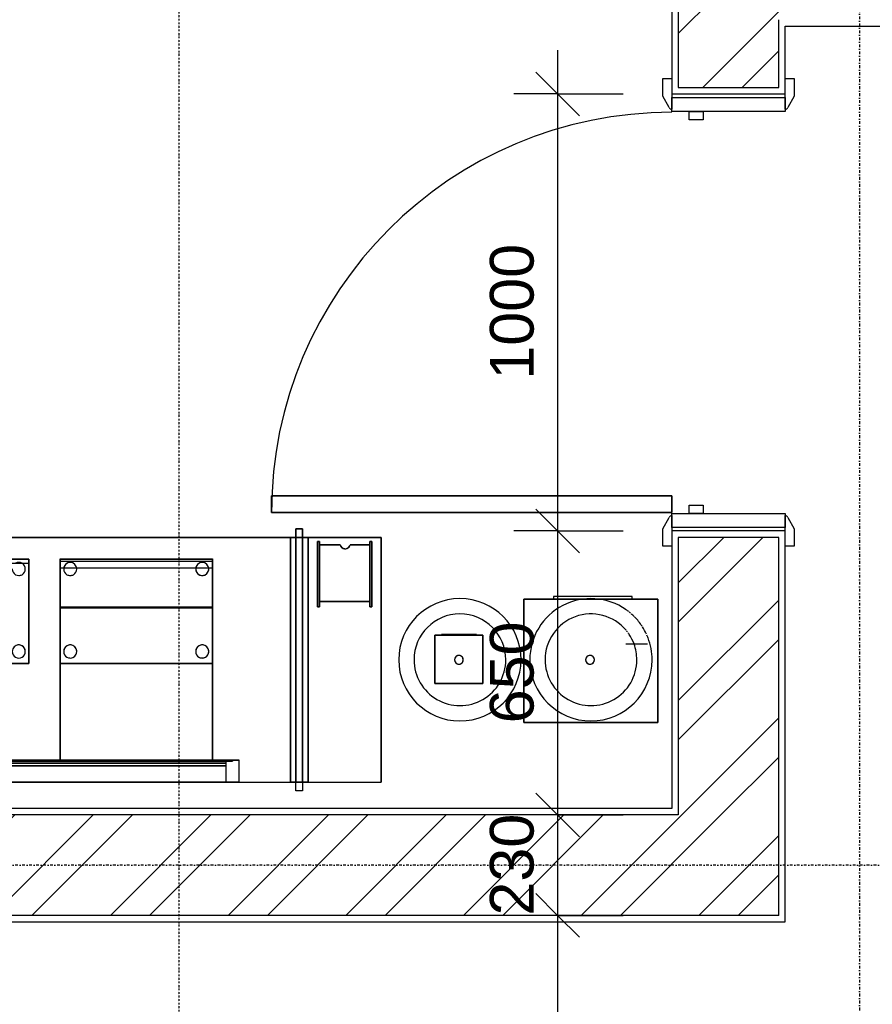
# Model space of a CAD drawing. Header units: millimetres. Extents: x -20313 to 11793, y -15775 to 12805.
# Drawn here: x -8393 to -6442, y 890 to 3143 of the extents above; entities that cross this region are included whole.
import ezdxf

# ---------------------------------------------------------------- set-up
doc = ezdxf.new("R2010")
doc.units = ezdxf.units.MM
doc.linetypes.add('Dash dot', pattern=[15.875, 6.35, -4.7625, 0, -4.7625])
doc.linetypes.add('TD_Level Line', pattern=[8, 4, -2, 0, -2])
for name, color, linetype, lineweight in [('A-ANNO-DIMS', 211, 'Continuous', 9), ('A-ANNO-DIMS-100', 211, 'Continuous', 9), ('A-DOOR', 31, 'Continuous', 5), ('A-DOOR-FRAM', 31, 'Continuous', 5), ('A-WALL', 113, 'Continuous', 5), ('A-WALL-PATT', 111, 'Continuous', 18), ('G-ANNO-SYMB', 111, 'Continuous', 9), ('I-FURN', 30, 'Continuous', 5), ('I-WALL', 2, 'Continuous', 5), ('S-GRID', 1, 'Continuous', 9)]:
    doc.layers.add(name, color=color, linetype=linetype, lineweight=lineweight)
doc.styles.add('Arial_2', font='arial.ttf', dxfattribs={"height": 100})
doc.dimstyles.new('Arial_1_0', dxfattribs={"dimscale": 304.8, "dimtxt": 102.02594, "dimasz": 0.328084, "dimexe": 0.328084, "dimexo": 0.0625, "dimgap": 0.082021, "dimtad": 1, "dimdec": 0, "dimzin": 0, "dimdsep": 46, "dimtxsty": 'Arial_2', "dimblk1": 'OBLIQUE', "dimblk2": 'OBLIQUE', "dimsah": 1, "dimcen": 0.09, "dimdle": 0.328084, "dimazin": 0, "dimtfac": 1, "dimtdec": 4, "dimtix": 1, "dimtmove": 0, "dimatfit": 3, "dimfxl": 0.492126, "dimfxlon": 1, "dimtvp": 1, "dimtolj": 1, "dimtzin": 0, "dimarcsym": 2})
pattern_1 = [(45, (-8404.18, -5860.1), (-134.7038, 134.7038), []), (45, (-8314.37, -5860.1), (-134.7038, 134.7038), [])]

# ---------------------------------------------------------------- blocks, each defined once
blk = doc.blocks.new('plasma_screen_with_full_home_theatre_system_4277 - plasma_screen_with_full_home_theatre_system_4277-849302-02_Pent floor')
at = {"layer": 'I-FURN', "color": 10}
for p, q in [((-695, 280), (-695, 300)), ((-695, 300), (-680, 300)), ((-695, 300), (-680, 300)), ((-695, -300), (-695, 300)), ((-680, 300), (-680, 280)), ((-680, 300), (-680, -300)), ((-875, -280), (-875, 280)), ((-875, 280), (-875, -280)), ((-707.7, 280), (-875, 280)), ((-707.7, 280), (-875, 280)), ((-875, -280), (-875, 280)), ((-875, 280), (-875, -280)), ((-695, 280), (-875, 280)), ((-695, 280), (-875, 280)), ((-695, 280), (-707.7, 280)), ((-695, 280), (-707.7, 280)), ((-707.7, -280), (-707.7, 280)), ((-707.7, 280), (-707.7, -280)), ((-707.7, 280), (-695, 280)), ((-707.7, 280), (-695, 280)), ((-707.7, -280), (-707.7, 280)), ((-707.7, 280), (-707.7, -280)), ((-707.7, 280), (-695, 280)), ((-707.7, 280), (-695, 280)), ((-680, 280), (-695, 280)), ((-680, 280), (-695, 280)), ((-695, 280), (-680, 280)), ((-695, 280), (-680, 280)), ((-680, 280), (-695, 280)), ((-680, 280), (-695, 280)), ((-695, 280), (-680, 280)), ((-695, 280), (-680, 280)), ((-680, 280), (-695, 280)), ((-680, 280), (-695, 280)), ((-695, 280), (-695, -280)), ((-667.2, 280), (-680, 280)), ((-667.2, 280), (-680, 280)), ((-680, 280), (-667.2, 280)), ((-680, 280), (-667.2, 280)), ((-550, 280), (-680, 280)), ((-550, 280), (-680, 280)), ((-680, 280), (-667.2, 280)), ((-680, 280), (-667.2, 280)), ((-680, -280), (-680, 280)), ((-550, 280), (-667.2, 280)), ((-550, 280), (-667.2, 280)), ((-667.2, -280), (-667.2, 280)), ((-667.2, 280), (-667.2, -280)), ((-667.2, -280), (-667.2, 280)), ((-667.2, 280), (-667.2, -280)), ((-520, 280), (-550, 280)), ((-550, 280), (550, 280)), ((-550, 280), (-550, 230)), ((-550, 280), (-550, 230)), ((-520, 280), (-550, 280)), ((-520, 280), (-550, 280)), ((-520, 280), (-550, 280)), ((-520, 280), (-550, 280)), ((520, 280), (-520, 280)), ((520, 280), (-520, 280)), ((-520, 280), (520, 280)), ((-520, 280), (-520, 242.7)), ((-520, 280), (-520, 230)), ((520, 280), (-520, 280)), ((520, 280), (-520, 280)), ((520, 280), (-520, 280)), ((520, 280), (-520, 280)), ((550, 230), (-550, 230)), ((-550, 230), (-535, 230)), ((-535, 231.8), (-535, 230)), ((-535, 230), (-535, 231.8)), ((-520, 231.8), (-535, 231.8)), ((-535, 231.8), (-520, 231.8)), ((-535, 230), (-520, 230)), ((-535, 230), (-520, 230)), ((-520, 230), (-535, 230)), ((-520, 242.7), (-520, 236.5)), ((520, 242.7), (-520, 242.7)), ((-520, 242.7), (520, 242.7)), ((-520, 242.7), (-520, 236.5)), ((-520, 242.7), (-520, 236.5)), ((-520, 236.5), (-520, 230)), ((520, 236.5), (-520, 236.5)), ((-520, 236.5), (520, 236.5)), ((520, 231.8), (-520, 231.8)), ((-520, 231.8), (520, 231.8)), ((-520, 230), (351.6, 230)), ((520, 230), (-520, 230)), ((-520, 230), (520, 230)), ((-520, 230), (520, 230)), ((520, 230), (-520, 230)), ((-488.8, 230), (-488.8, -119)), ((-488.8, -120), (-488.8, 230)), ((-140, 230), (-488.8, 230)), ((-488.8, 230), (-140, 230)), ((-140, 230), (-140, -120)), ((-140, -119), (-140, 230)), ((-1201.7, 143.9), (-1508, 143.9)), ((-1508, 143.9), (-1508, -139.1)), ((-1508, -139.1), (-1508, 143.9)), ((-1508, 143.9), (-1201.7, 143.9)), ((-1201.7, -139.1), (-1201.7, 143.9)), ((-1201.7, 143.9), (-1201.7, -139.1)), ((-998, 53.9), (-1108, 53.9)), ((-1108, 53.9), (-1108, -56.1)), ((-1108, -56.1), (-1108, 53.9)), ((-1108, 53.9), (-998, 53.9)), ((-998, -56.1), (-998, 53.9)), ((-998, 53.9), (-998, -56.1)), ((-488.8, 8.8), (-488.8, -119)), ((-488.8, -119), (-488.8, 8.8)), ((-140, 8.8), (-488.8, 8.8)), ((-488.8, 8.8), (-140, 8.8)), ((-140, 8.8), (-140, -119)), ((-140, -119), (-140, 8.8)), ((-68.8, 8.8), (-68.8, -230)), ((-68.8, -220), (-68.8, 8.8)), ((51.2, 8.8), (-68.8, 8.8)), ((-68.8, 8.8), (51.2, 8.8)), ((-1484.8, -36.1), (-1434.8, -36.1)), ((-1484.8, -36.1), (-1434.8, -36.1)), ((-1108, -56.1), (-998, -56.1)), ((-1093, -56.1), (-1108, -56.1)), ((-1012.9, -56.1), (-1093, -56.1)), ((-1093, -56.1), (-1012.9, -56.1)), ((-1093, -56.1), (-1093, -58.2)), ((-1093, -56.1), (-1093, -58.2)), ((-1012.9, -56.1), (-1093, -56.1)), ((-1012.9, -58.2), (-1093, -58.2)), ((-1093, -58.2), (-1012.9, -58.2)), ((-1012.9, -58.2), (-1012.9, -56.1)), ((-1012.9, -56.1), (-1012.9, -58.2)), ((-998, -56.1), (-1012.9, -56.1)), ((-848.9, -121.1), (-853.9, -121.1)), ((-853.9, -121.1), (-853.9, -270.8)), ((-853.9, -270.8), (-853.9, -121.1)), ((-853.9, -121.1), (-848.9, -121.1)), ((-848.9, -270.8), (-848.9, -121.1)), ((-848.9, -121.1), (-848.9, -133.3)), ((-733.9, -133.3), (-848.9, -133.3)), ((-848.9, -133.3), (-848.9, -263.3)), ((-848.9, -263.3), (-848.9, -133.3)), ((-848.9, -133.3), (-733.9, -133.3)), ((-733.9, -133.3), (-848.9, -133.3)), ((-848.9, -133.3), (-848.9, -263.3)), ((-848.9, -263.3), (-848.9, -133.3)), ((-848.9, -133.3), (-733.9, -133.3)), ((-733.9, -133.3), (-848.9, -133.3)), ((-848.9, -133.3), (-848.9, -263.3)), ((-848.9, -263.3), (-848.9, -133.3)), ((-848.9, -133.3), (-733.9, -133.3)), ((-733.9, -133.3), (-848.9, -133.3)), ((-848.9, -133.3), (-848.9, -263.3)), ((-848.9, -263.3), (-848.9, -133.3)), ((-848.9, -133.3), (-733.9, -133.3)), ((-733.9, -133.3), (-848.9, -133.3)), ((-848.9, -133.3), (-848.9, -263.3)), ((-848.9, -263.3), (-848.9, -133.3)), ((-848.9, -133.3), (-733.9, -133.3)), ((-733.9, -133.3), (-848.9, -133.3)), ((-848.9, -133.3), (-848.9, -263.3)), ((-848.9, -263.3), (-848.9, -133.3)), ((-848.9, -133.3), (-733.9, -133.3)), ((-733.9, -133.3), (-848.9, -133.3)), ((-848.9, -133.3), (-848.9, -263.3)), ((-848.9, -263.3), (-848.9, -133.3)), ((-848.9, -133.3), (-733.9, -133.3)), ((-733.9, -133.3), (-848.9, -133.3)), ((-848.9, -133.3), (-848.9, -263.3)), ((-848.9, -263.3), (-848.9, -133.3)), ((-848.9, -133.3), (-733.9, -133.3)), ((-733.9, -133.3), (-848.9, -133.3)), ((-848.9, -133.3), (-848.9, -263.3)), ((-848.9, -263.3), (-848.9, -133.3)), ((-848.9, -133.3), (-733.9, -133.3)), ((-733.9, -133.3), (-848.9, -133.3)), ((-848.9, -133.3), (-848.9, -263.3)), ((-848.9, -263.3), (-848.9, -133.3)), ((-848.9, -133.3), (-733.9, -133.3)), ((-733.9, -133.3), (-848.9, -133.3)), ((-848.9, -133.3), (-848.9, -263.3)), ((-848.9, -263.3), (-848.9, -133.3)), ((-848.9, -133.3), (-733.9, -133.3)), ((-733.9, -133.3), (-848.9, -133.3)), ((-848.9, -133.3), (-848.9, -263.3)), ((-848.9, -263.3), (-848.9, -133.3)), ((-848.9, -133.3), (-733.9, -133.3)), ((-733.9, -133.3), (-848.9, -133.3)), ((-848.9, -133.3), (-848.9, -263.3)), ((-848.9, -263.3), (-848.9, -133.3)), ((-848.9, -133.3), (-733.9, -133.3)), ((-733.9, -133.3), (-848.9, -133.3)), ((-848.9, -133.3), (-848.9, -263.3)), ((-848.9, -263.3), (-848.9, -133.3)), ((-848.9, -133.3), (-733.9, -133.3)), ((-733.9, -133.3), (-848.9, -133.3)), ((-848.9, -133.3), (-848.9, -263.3)), ((-848.9, -263.3), (-848.9, -133.3)), ((-848.9, -133.3), (-733.9, -133.3)), ((-733.9, -133.3), (-848.9, -133.3)), ((-848.9, -133.3), (-848.9, -263.3)), ((-848.9, -263.3), (-848.9, -133.3)), ((-848.9, -133.3), (-733.9, -133.3)), ((-848.9, -133.3), (-848.9, -263.3)), ((-728.9, -121.1), (-733.9, -121.1)), ((-733.9, -121.1), (-733.9, -270.8)), ((-733.9, -133.3), (-733.9, -121.1)), ((-733.9, -121.1), (-728.9, -121.1)), ((-733.9, -263.3), (-733.9, -133.3)), ((-733.9, -133.3), (-733.9, -263.3)), ((-733.9, -263.3), (-733.9, -133.3)), ((-733.9, -133.3), (-733.9, -263.3)), ((-733.9, -263.3), (-733.9, -133.3)), ((-733.9, -133.3), (-733.9, -263.3)), ((-733.9, -263.3), (-733.9, -133.3)), ((-733.9, -133.3), (-733.9, -263.3)), ((-733.9, -263.3), (-733.9, -133.3)), ((-733.9, -133.3), (-733.9, -263.3)), ((-733.9, -263.3), (-733.9, -133.3)), ((-733.9, -133.3), (-733.9, -263.3)), ((-733.9, -263.3), (-733.9, -133.3)), ((-733.9, -133.3), (-733.9, -263.3)), ((-733.9, -263.3), (-733.9, -133.3)), ((-733.9, -133.3), (-733.9, -263.3)), ((-733.9, -263.3), (-733.9, -133.3)), ((-733.9, -133.3), (-733.9, -263.3)), ((-733.9, -263.3), (-733.9, -133.3)), ((-733.9, -133.3), (-733.9, -263.3)), ((-733.9, -263.3), (-733.9, -133.3)), ((-733.9, -133.3), (-733.9, -263.3)), ((-733.9, -263.3), (-733.9, -133.3)), ((-733.9, -133.3), (-733.9, -263.3)), ((-733.9, -263.3), (-733.9, -133.3)), ((-733.9, -133.3), (-733.9, -263.3)), ((-733.9, -263.3), (-733.9, -133.3)), ((-733.9, -133.3), (-733.9, -263.3)), ((-733.9, -263.3), (-733.9, -133.3)), ((-733.9, -133.3), (-733.9, -263.3)), ((-733.9, -263.3), (-733.9, -133.3)), ((-733.9, -133.3), (-733.9, -263.3)), ((-733.9, -263.3), (-733.9, -133.3)), ((-728.9, -270.8), (-728.9, -121.1)), ((-728.9, -121.1), (-728.9, -270.8)), ((-488.8, -120), (-488.8, -119)), ((-488.8, -119), (-488.8, -120)), ((-140, -119), (-488.8, -119)), ((-488.8, -119), (-140, -119)), ((-488.8, -120), (-488.8, -121)), ((-488.8, -121), (-488.8, -120)), ((-488.8, -120), (-140, -120)), ((-140, -120), (-488.8, -120)), ((-488.8, -120), (-140, -120)), ((-488.8, -120), (-140, -120)), ((-140, -120), (-488.8, -120)), ((-488.8, -120), (-140, -120)), ((-488.8, -121), (-488.8, -225.9)), ((-488.8, -210), (-488.8, -121)), ((-140, -121), (-488.8, -121)), ((-140, -121), (-488.8, -121)), ((-481.6, -118.2), (-474.4, -118.2)), ((-481.6, -118.2), (-474.4, -118.2)), ((-481.6, -120), (-474.4, -120)), ((-481.6, -120), (-474.4, -120)), ((-474.4, -120), (-481.6, -120)), ((-474.4, -120), (-481.6, -120)), ((-481.1, -121), (-481.6, -121)), ((-478, -121), (-481.6, -121)), ((-480.5, -121), (-481.1, -121)), ((-479.8, -121), (-480.5, -121)), ((-477.1, -121), (-479.8, -121)), ((-474.4, -121), (-478, -121)), ((-474.4, -121), (-477.1, -121)), ((-246.6, -118.2), (-239.4, -118.2)), ((-246.6, -118.2), (-239.4, -118.2)), ((-246.6, -120), (-239.4, -120)), ((-246.6, -120), (-239.4, -120)), ((-239.4, -120), (-246.6, -120)), ((-239.4, -120), (-246.6, -120)), ((-239.4, -121), (-246.6, -121)), ((-239.4, -121), (-246.6, -121)), ((-231.6, -118.2), (-224.4, -118.2)), ((-231.6, -118.2), (-224.4, -118.2)), ((-231.6, -120), (-224.4, -120)), ((-231.6, -120), (-224.4, -120)), ((-224.4, -120), (-231.6, -120)), ((-224.4, -120), (-231.6, -120)), ((-224.4, -121), (-231.6, -121)), ((-224.4, -121), (-231.6, -121)), ((-216.6, -118.2), (-209.4, -118.2)), ((-216.6, -118.2), (-209.4, -118.2)), ((-216.6, -120), (-215.5, -120)), ((-216.6, -120), (-213.9, -120)), ((-214.8, -120), (-216.6, -120)), ((-209.4, -120), (-216.6, -120)), ((-209.4, -121), (-216.6, -121)), ((-209.4, -121), (-216.6, -121)), ((-215.5, -120), (-209.4, -120)), ((-213.9, -120), (-214.8, -120)), ((-213.9, -120), (-213, -120)), ((-209.4, -120), (-213.9, -120)), ((-213, -120), (-209.9, -120)), ((-209.9, -120), (-209.5, -120)), ((-209.5, -120), (-209.4, -120)), ((-201.6, -118.2), (-194.4, -118.2)), ((-201.6, -118.2), (-194.4, -118.2)), ((-201.6, -120), (-195.5, -120)), ((-201.6, -120), (-201.5, -120)), ((-194.4, -120), (-201.6, -120)), ((-194.4, -120), (-201.6, -120)), ((-194.4, -121), (-201.6, -121)), ((-194.4, -121), (-201.6, -121)), ((-201.5, -120), (-200.5, -120)), ((-200.5, -120), (-194.4, -120)), ((-195.5, -120), (-194.4, -120)), ((-186.6, -118.2), (-179.4, -118.2)), ((-186.6, -118.2), (-179.4, -118.2)), ((-186.6, -120), (-179.4, -120)), ((-186.6, -120), (-179.4, -120)), ((-179.4, -120), (-186.6, -120)), ((-179.4, -120), (-186.6, -120)), ((-179.4, -121), (-186.6, -121)), ((-179.4, -121), (-186.6, -121)), ((-171.6, -118.2), (-164.4, -118.2)), ((-171.6, -118.2), (-164.4, -118.2)), ((-171.6, -120), (-164.4, -120)), ((-171.6, -120), (-164.4, -120)), ((-164.4, -120), (-171.6, -120)), ((-164.4, -120), (-171.6, -120)), ((-164.4, -121), (-171.6, -121)), ((-164.4, -121), (-171.6, -121)), ((-140, -120), (-140, -119)), ((-140, -119), (-140, -120)), ((-140, -120), (-140, -121)), ((-140, -121), (-140, -120)), ((-140, -121), (-140, -210)), ((-140, -225.9), (-140, -121)), ((-1508, -139.1), (-1201.7, -139.1)), ((-1487, -139.1), (-1508, -139.1)), ((-1449.7, -139.1), (-1487, -139.1)), ((-1455.7, -139.1), (-1456.9, -139.1)), ((-1454.5, -139.1), (-1455.7, -139.1)), ((-1453.2, -139.1), (-1454.5, -139.1)), ((-1449.7, -139.1), (-1449.7, -144.5)), ((-1404.7, -139.1), (-1449.7, -139.1)), ((-1269.7, -139.1), (-1449.7, -139.1)), ((-1444.1, -139.1), (-1449.7, -139.1)), ((-1449.7, -144.5), (-1446.7, -144.5)), ((-1449.7, -144.5), (-1269.7, -144.5)), ((-1446.1, -139.1), (-1447.3, -139.1)), ((-1446.7, -144.5), (-1404.7, -144.5)), ((-1269.7, -139.1), (-1444.1, -139.1)), ((-1336.4, -139.1), (-1404.7, -139.1)), ((-1404.7, -144.5), (-1359.7, -144.5)), ((-1359.7, -144.5), (-1314.7, -144.5)), ((-1314.7, -139.1), (-1336.4, -139.1)), ((-1269.7, -139.1), (-1314.7, -139.1)), ((-1314.7, -144.5), (-1269.7, -144.5)), ((-1269.7, -144.5), (-1269.7, -139.1)), ((-1201.7, -139.1), (-1269.7, -139.1)), ((-488.8, -230), (-488.8, -210)), ((-488.8, -210), (-140, -210)), ((-140, -210), (-140, -230)), ((-68.8, -230), (-68.8, -220)), ((-68.8, -220), (510, -220)), ((-488.8, -225.9), (-488.8, -230)), ((-140, -225.9), (-488.8, -225.9)), ((-140, -230), (-488.8, -230)), ((-488.8, -230), (-140, -230)), ((-488.8, -230), (-488.8, -231)), ((-488.8, -231), (-488.8, -230)), ((-488.8, -230), (-140, -230)), ((-140, -230), (-488.8, -230)), ((-140, -231), (-488.8, -231)), ((-140, -231), (-488.8, -231)), ((-140, -230), (-140, -225.9)), ((-140, -230), (-140, -231)), ((-140, -231), (-140, -230)), ((510, -230), (-68.8, -230)), ((-68.8, -230), (510, -230)), ((-848.9, -263.3), (-803.9, -263.3)), ((-803.9, -263.3), (-848.9, -263.3)), ((-848.9, -263.3), (-803.9, -263.3)), ((-803.9, -263.3), (-848.9, -263.3)), ((-848.9, -263.3), (-803.9, -263.3)), ((-803.9, -263.3), (-848.9, -263.3)), ((-848.9, -263.3), (-803.9, -263.3)), ((-803.9, -263.3), (-848.9, -263.3)), ((-848.9, -263.3), (-803.9, -263.3)), ((-803.9, -263.3), (-848.9, -263.3)), ((-848.9, -263.3), (-803.9, -263.3)), ((-803.9, -263.3), (-848.9, -263.3)), ((-848.9, -263.3), (-803.9, -263.3)), ((-803.9, -263.3), (-848.9, -263.3)), ((-848.9, -263.3), (-803.9, -263.3)), ((-803.9, -263.3), (-848.9, -263.3)), ((-848.9, -263.3), (-803.9, -263.3)), ((-803.9, -263.3), (-848.9, -263.3)), ((-848.9, -263.3), (-803.9, -263.3)), ((-803.9, -263.3), (-848.9, -263.3)), ((-848.9, -263.3), (-803.9, -263.3)), ((-803.9, -263.3), (-848.9, -263.3)), ((-848.9, -263.3), (-803.9, -263.3)), ((-803.9, -263.3), (-848.9, -263.3)), ((-848.9, -263.3), (-803.9, -263.3)), ((-803.9, -263.3), (-848.9, -263.3)), ((-848.9, -263.3), (-803.9, -263.3)), ((-803.9, -263.3), (-848.9, -263.3)), ((-848.9, -263.3), (-803.9, -263.3)), ((-803.9, -263.3), (-848.9, -263.3)), ((-848.9, -263.3), (-803.9, -263.3)), ((-803.9, -263.3), (-848.9, -263.3)), ((-848.9, -263.3), (-848.9, -270.8)), ((-781.1, -263.3), (-733.9, -263.3)), ((-733.9, -263.3), (-781.1, -263.3)), ((-781.1, -263.3), (-733.9, -263.3)), ((-733.9, -263.3), (-781.1, -263.3)), ((-781.1, -263.3), (-733.9, -263.3)), ((-733.9, -263.3), (-781.1, -263.3)), ((-781.1, -263.3), (-733.9, -263.3)), ((-733.9, -263.3), (-781.1, -263.3)), ((-781.1, -263.3), (-733.9, -263.3)), ((-733.9, -263.3), (-781.1, -263.3)), ((-781.1, -263.3), (-733.9, -263.3)), ((-733.9, -263.3), (-781.1, -263.3)), ((-781.1, -263.3), (-733.9, -263.3)), ((-733.9, -263.3), (-781.1, -263.3)), ((-781.1, -263.3), (-733.9, -263.3)), ((-733.9, -263.3), (-781.1, -263.3)), ((-781.1, -263.3), (-733.9, -263.3)), ((-733.9, -263.3), (-781.1, -263.3)), ((-781.1, -263.3), (-733.9, -263.3)), ((-733.9, -263.3), (-781.1, -263.3)), ((-781.1, -263.3), (-733.9, -263.3)), ((-733.9, -263.3), (-781.1, -263.3)), ((-781.1, -263.3), (-733.9, -263.3)), ((-733.9, -263.3), (-781.1, -263.3)), ((-781.1, -263.3), (-733.9, -263.3)), ((-733.9, -263.3), (-781.1, -263.3)), ((-781.1, -263.3), (-733.9, -263.3)), ((-733.9, -263.3), (-781.1, -263.3)), ((-781.1, -263.3), (-733.9, -263.3)), ((-733.9, -263.3), (-781.1, -263.3)), ((-781.1, -263.3), (-733.9, -263.3)), ((-733.9, -263.3), (-781.1, -263.3)), ((-733.9, -270.8), (-733.9, -263.3)), ((-875, -280), (-707.7, -280)), ((-707.7, -280), (-875, -280)), ((-875, -280), (-695, -280)), ((-695, -280), (-875, -280)), ((-853.9, -270.8), (-848.9, -270.8)), ((-848.9, -270.8), (-853.9, -270.8)), ((-733.9, -270.8), (-728.9, -270.8)), ((-728.9, -270.8), (-733.9, -270.8)), ((-707.7, -280), (-695, -280)), ((-695, -280), (-707.7, -280)), ((-695, -280), (-707.7, -280)), ((-707.7, -280), (-695, -280)), ((-695, -280), (-707.7, -280)), ((-707.7, -280), (-695, -280)), ((-695, -280), (-680, -280)), ((-680, -280), (-695, -280)), ((-680, -280), (-695, -280)), ((-695, -280), (-680, -280)), ((-695, -280), (-680, -280)), ((-680, -280), (-695, -280)), ((-680, -280), (-695, -280)), ((-695, -280), (-680, -280)), ((-680, -280), (-695, -280)), ((-695, -280), (-695, -300)), ((-695, -280), (-680, -280)), ((-680, -280), (-667.2, -280)), ((-667.2, -280), (-680, -280)), ((-667.2, -280), (-680, -280)), ((-680, -280), (-667.2, -280)), ((-680, -280), (680, -280)), ((680, -280), (-680, -280)), ((-667.2, -280), (-680, -280)), ((-680, -280), (-667.2, -280)), ((-680, -300), (-680, -280)), ((-667.2, -280), (666.8, -280)), ((666.8, -280), (-667.2, -280)), ((-695, -300), (-680, -300)), ((-680, -300), (-695, -300))]:
    blk.add_line(p, q, dxfattribs=at)
at = {"layer": 'I-FURN', "color": 10, "flags": 128}
for points in [[(-1456.9, -139.1), (-1458.2, -139.1), (-1459.5, -139.1), (-1460.7, -139.1), (-1462, -139.1), (-1463.2, -139.1), (-1464.5, -139.1), (-1465.7, -139.1), (-1466.9, -139.1), (-1468.2, -139.1), (-1469.4, -139.1), (-1470.5, -139.1), (-1471.7, -139.1), (-1472.9, -139.1), (-1474, -139.1), (-1475.1, -139.1), (-1476.2, -139.1), (-1477.3, -139.1), (-1478.3, -139.1), (-1479.3, -139.1), (-1480.3, -139.1), (-1481.2, -139.1), (-1482.1, -139.1), (-1483, -139.1), (-1483.8, -139.1), (-1484.6, -139.1), (-1485.3, -139.1), (-1486, -139.1), (-1486.7, -139.1), (-1487.3, -139.1), (-1487.9, -139.1), (-1488.5, -139.1), (-1489, -139.1), (-1489.4, -139.1), (-1489.8, -139.1), (-1490.1, -139.1), (-1490.4, -139.1), (-1490.7, -139.1), (-1490.9, -139.1), (-1491, -139.1), (-1491.2, -139.1), (-1491.2, -139.1), (-1491.2, -139.1)], [(-1491.2, -139.1), (-1491.2, -139.1), (-1491.1, -139.1), (-1491, -139.1), (-1490.8, -139.1), (-1490.6, -139.1), (-1490.3, -139.1), (-1490, -139.1), (-1489.6, -139.1), (-1489.2, -139.1), (-1488.7, -139.1), (-1488.2, -139.1), (-1487.7, -139.1), (-1487.1, -139.1), (-1486.4, -139.1), (-1485.7, -139.1), (-1485, -139.1), (-1484.2, -139.1), (-1483.4, -139.1), (-1482.6, -139.1), (-1481.7, -139.1), (-1480.8, -139.1), (-1479.8, -139.1), (-1478.8, -139.1), (-1477.8, -139.1), (-1476.8, -139.1), (-1475.7, -139.1), (-1474.6, -139.1), (-1473.5, -139.1), (-1472.3, -139.1), (-1471.2, -139.1), (-1470, -139.1), (-1468.8, -139.1), (-1467.6, -139.1), (-1466.4, -139.1), (-1465.1, -139.1), (-1463.9, -139.1), (-1462.6, -139.1), (-1461.4, -139.1), (-1460.1, -139.1), (-1458.9, -139.1), (-1457.6, -139.1), (-1456.4, -139.1), (-1455.1, -139.1), (-1453.9, -139.1), (-1452.7, -139.1), (-1451.4, -139.1), (-1450.2, -139.1)], [(-1450.8, -139.1), (-1452, -139.1), (-1453.2, -139.1)], [(-1447.3, -139.1), (-1448.4, -139.1), (-1449.6, -139.1)], [(-1449, -139.1), (-1447.9, -139.1), (-1446.7, -139.1), (-1445.6, -139.1), (-1444.5, -139.1), (-1443.4, -139.1), (-1442.3, -139.1), (-1441.3, -139.1), (-1440.3, -139.1), (-1439.3, -139.1), (-1438.4, -139.1), (-1437.5, -139.1), (-1436.6, -139.1), (-1435.8, -139.1), (-1435, -139.1), (-1434.3, -139.1), (-1433.5, -139.1), (-1432.9, -139.1), (-1432.3, -139.1), (-1431.7, -139.1), (-1431.1, -139.1), (-1430.6, -139.1), (-1430.2, -139.1), (-1429.8, -139.1), (-1429.4, -139.1), (-1429.1, -139.1), (-1428.9, -139.1), (-1428.7, -139.1), (-1428.5, -139.1), (-1428.4, -139.1), (-1428.4, -139.1), (-1428.4, -139.1)], [(-1428.4, -139.1), (-1428.4, -139.1), (-1428.5, -139.1), (-1428.6, -139.1), (-1428.8, -139.1), (-1429, -139.1), (-1429.3, -139.1), (-1429.6, -139.1), (-1430, -139.1), (-1430.4, -139.1), (-1430.9, -139.1), (-1431.4, -139.1), (-1431.9, -139.1), (-1432.5, -139.1), (-1433.2, -139.1), (-1433.9, -139.1), (-1434.6, -139.1), (-1435.4, -139.1), (-1436.2, -139.1), (-1437, -139.1), (-1437.9, -139.1), (-1438.8, -139.1), (-1439.8, -139.1), (-1440.8, -139.1), (-1441.8, -139.1), (-1442.8, -139.1), (-1443.9, -139.1), (-1445, -139.1), (-1446.1, -139.1)]]:
    blk.add_lwpolyline(points, dxfattribs=at)
at = {"layer": 'I-FURN', "color": 10}
for centre, radius, start, end in [((-1355.2, 0), 140, 0, 180), ((-1055.2, 0), 140, 0, 180), ((-1355.2, 0), 105, 360, 180), ((-1055.2, 0), 105, 360, 180), ((-1355.2, 0), 140, 180, 201.0475), ((-1355.2, 0), 105, 180, 200.233), ((-1355.2, 0), 140, 234.9924, 360), ((-1355.2, 0), 105, 220.1503, 360), ((-1353, 0), 10, 0, 180), ((-1353, 0), 10, 75, 180), ((-1353, 0), 10, 180, 360), ((-1353, 0), 10, 180, 195), ((-1353, 0), 10, 255, 360), ((-1353, 0), 10, 61.3714, 75), ((-1353, 0), 10, 60, 61.3714), ((-1353, 0), 10, 45, 60), ((-1353, 0), 10, 15, 45), ((-1353, 0), 10, 0, 15), ((-1055.2, 0), 140, 180, 360), ((-1055.2, 0), 105, 180, 360), ((-1053, 0), 10, 0, 180), ((-1053, 0), 10, 105, 180), ((-1053, 0), 10, 90, 105), ((-1053, 0), 10, 75, 90), ((-1053, 0), 10, 60, 75), ((-1053, 0), 10, 30, 60), ((-1053, 0), 10, 0, 30), ((-1353, 0), 10, 195, 225), ((-1353, 0), 10, 225, 255), ((-1053, 0), 10, 180, 195), ((-1053, 0), 10, 180, 360), ((-1053, 0), 10, 195, 210), ((-1053, 0), 10, 210, 255), ((-1053, 0), 10, 255, 270), ((-1053, 0), 10, 270, 300), ((-1053, 0), 10, 300, 315), ((-1053, 0), 10, 315, 330), ((-1053, 0), 10, 330, 360), ((-465.4, -19), 15, 120, 180), ((-465.4, -19), 15, 150, 180), ((-465.4, -19), 15, 180, 360), ((-465.4, -19), 15, 180, 195), ((-465.4, -19), 15, 135, 150), ((-465.4, -19), 15, 105, 135), ((-465.4, -19), 15, 45, 120), ((-465.4, -19), 15, 60, 105), ((-465.4, -19), 15, 0, 60), ((-465.4, -19), 15, 30, 45), ((-465.4, -19), 15, 0, 30), ((-465.4, -19), 15, 345, 360), ((-163.3, -19), 15, 360, 180), ((-163.3, -19), 15, 90, 180), ((-163.3, -19), 15, 180, 360), ((-163.3, -19), 15, 180, 210), ((-163.3, -19), 15, 75, 90), ((-163.3, -19), 15, 15, 75), ((-163.3, -19), 15, 0, 15), ((-163.3, -19), 15, 345, 0), ((-45.4, -19), 15, 360, 180), ((-45.4, -19), 15, 165, 180), ((-45.4, -19), 15, 180, 360), ((-45.4, -19), 15, 180, 240), ((-45.4, -19), 15, 135, 165), ((-45.4, -19), 15, 120, 135), ((-45.4, -19), 15, 60, 120), ((-1355.2, 0), 105, 200.233, 213.6268), ((-465.4, -19), 15, 195, 255), ((-465.4, -19), 15, 255, 270), ((-465.4, -19), 15, 270, 300), ((-465.4, -19), 15, 300, 315), ((-465.4, -19), 15, 315, 345), ((-163.3, -19), 15, 210, 240), ((-163.3, -19), 15, 240, 270), ((-163.3, -19), 15, 270, 300), ((-163.3, -19), 15, 300, 315), ((-163.3, -19), 15, 315, 345), ((-45.4, -19), 15, 240, 255), ((-45.4, -19), 15, 255, 285), ((-1355.2, 0), 140, 201.0475, 201.7561), ((-1355.2, 0), 140, 201.8896, 203.8486), ((-1355.2, 0), 140, 204.7771, 212.7273), ((-1355.2, 0), 105, 213.7627, 216), ((-1355.2, 0), 105, 217.5549, 218.9014), ((-1355.2, 0), 140, 213.1566, 224.4543), ((-1355.2, 0), 140, 225.0526, 228.8336), ((-1355.2, 0), 140, 229.5766, 231.4181), ((-1355.2, 0), 140, 231.8835, 233.3574), ((-1355.2, 0), 140, 233.6211, 234.5766), ((-465.4, -207.8), 15, 0, 180), ((-465.4, -207.8), 15, 150, 180), ((-465.4, -207.8), 15, 120, 150), ((-465.4, -207.8), 15, 90, 120), ((-465.4, -207.8), 15, 60, 90), ((-465.4, -207.8), 15, 0, 60), ((-163.3, -207.8), 15, 360, 180), ((-163.3, -207.8), 15, 120, 180), ((-163.3, -207.8), 15, 90, 120), ((-163.3, -207.8), 15, 60, 90), ((-163.3, -207.8), 15, 45, 60), ((-163.3, -207.8), 15, 15, 45), ((-45.4, -207.8), 15, 360, 180), ((-45.4, -207.8), 15, 150, 180), ((-45.4, -207.8), 15, 120, 150), ((-45.4, -207.8), 15, 90, 120), ((-465.4, -207.8), 15, 180, 360), ((-465.4, -207.8), 15, 180, 195), ((-465.4, -207.8), 15, 195, 225), ((-465.4, -207.8), 15, 225, 240), ((-465.4, -207.8), 15, 240, 270), ((-465.4, -207.8), 15, 270, 315), ((-465.4, -207.8), 15, 315, 345), ((-465.4, -207.8), 15, 345, 360), ((-163.3, -207.8), 15, 180, 360), ((-163.3, -207.8), 15, 180, 240), ((-163.3, -207.8), 15, 240, 300), ((-163.3, -207.8), 15, 300, 330), ((-163.3, -207.8), 15, 330, 0), ((-163.3, -207.8), 15, 0, 15), ((-45.4, -207.8), 15, 180, 234.9264), ((-45.4, -207.8), 15, 180, 234.9264), ((-45.4, -207.8), 15, 240, 300), ((-45.4, -207.8), 15, 240, 270), ((-792.5, -265.9), 11.7, 97.0114, 167.1252), ((-792.5, -265.9), 11.7, 68.9659, 167.1252), ((-792.5, -265.9), 11.7, 12.8748, 167.1252), ((-792.5, -265.9), 11.7, 82.9886, 167.1252), ((-792.5, -265.9), 11.7, 12.8748, 167.1252), ((-792.5, -265.9), 11.7, 12.8748, 167.1252), ((-792.5, -265.9), 11.7, 12.8748, 167.1252), ((-792.5, -265.9), 11.7, 40.9203, 167.1252), ((-792.5, -265.9), 11.7, 12.8748, 167.1252), ((-792.5, -265.9), 11.7, 12.8748, 167.1252), ((-792.5, -265.9), 11.7, 68.9659, 167.1252), ((-792.5, -265.9), 11.7, 12.8748, 167.1252), ((-792.5, -265.9), 11.7, 12.8748, 167.1252), ((-792.5, -265.9), 11.7, 12.8748, 167.1252), ((-792.5, -265.9), 11.7, 97.0114, 167.1252), ((-792.5, -265.9), 11.7, 97.0114, 167.1252), ((-792.5, -265.9), 11.7, 97.0114, 167.1252), ((-792.5, -265.9), 11.7, 68.9659, 167.1252), ((-792.5, -265.9), 11.7, 12.8748, 167.1252), ((-792.5, -265.9), 11.7, 82.9886, 167.1252), ((-792.5, -265.9), 11.7, 111.0341, 167.1252), ((-792.5, -265.9), 11.7, 139.0797, 167.1252), ((-792.5, -265.9), 11.7, 139.0797, 167.1252), ((-792.5, -265.9), 11.7, 139.0797, 167.1252), ((-792.5, -265.9), 11.7, 139.0797, 167.1252), ((-792.5, -265.9), 11.7, 139.0797, 167.1252), ((-792.5, -265.9), 11.7, 153.1024, 167.1252), ((-792.5, -265.9), 11.7, 153.1024, 167.1252), ((-792.5, -265.9), 11.7, 153.1024, 167.1252), ((-792.5, -265.9), 11.7, 153.1024, 167.1252), ((-792.5, -265.9), 11.7, 153.1024, 167.1252), ((-792.5, -265.9), 11.7, 153.1024, 167.1252), ((-792.5, -265.9), 11.7, 125.0569, 153.1024), ((-792.5, -265.9), 11.7, 139.0797, 153.1024), ((-792.5, -265.9), 11.7, 139.0797, 153.1024), ((-792.5, -265.9), 11.7, 139.0797, 153.1024), ((-792.5, -265.9), 11.7, 139.0797, 153.1024), ((-792.5, -265.9), 11.7, 139.0797, 153.1024), ((-792.5, -265.9), 11.7, 68.9659, 139.0797), ((-792.5, -265.9), 11.7, 12.8748, 139.0797), ((-792.5, -265.9), 11.7, 68.9659, 139.0797), ((-792.5, -265.9), 11.7, 111.0341, 139.0797), ((-792.5, -265.9), 11.7, 111.0341, 139.0797), ((-792.5, -265.9), 11.7, 111.0341, 139.0797), ((-792.5, -265.9), 11.7, 125.0569, 139.0797), ((-792.5, -265.9), 11.7, 125.0569, 139.0797), ((-792.5, -265.9), 11.7, 125.0569, 139.0797), ((-792.5, -265.9), 11.7, 125.0569, 139.0797), ((-792.5, -265.9), 11.7, 68.9659, 125.0569), ((-792.5, -265.9), 11.7, 82.9886, 125.0569), ((-792.5, -265.9), 11.7, 97.0114, 125.0569), ((-792.5, -265.9), 11.7, 111.0341, 125.0569), ((-792.5, -265.9), 11.7, 111.0341, 125.0569), ((-792.5, -265.9), 11.7, 97.0114, 111.0341), ((-792.5, -265.9), 11.7, 54.9431, 111.0341), ((-792.5, -265.9), 11.7, 82.9886, 111.0341), ((-792.5, -265.9), 11.7, 97.0114, 111.0341), ((-792.5, -265.9), 11.7, 97.0114, 111.0341), ((-792.5, -265.9), 11.7, 97.0114, 111.0341), ((-792.5, -265.9), 11.7, 12.8748, 97.0114), ((-792.5, -265.9), 11.7, 82.9886, 97.0114), ((-792.5, -265.9), 11.7, 12.8748, 97.0114), ((-792.5, -265.9), 11.7, 82.9886, 97.0114), ((-792.5, -265.9), 11.7, 68.9659, 97.0114), ((-792.5, -265.9), 11.7, 82.9886, 97.0114), ((-792.5, -265.9), 11.7, 12.8748, 97.0114), ((-792.5, -265.9), 11.7, 54.9431, 97.0114), ((-792.5, -265.9), 11.7, 82.9886, 97.0114), ((-792.5, -265.9), 11.7, 12.8748, 82.9886), ((-792.5, -265.9), 11.7, 54.9431, 82.9886), ((-792.5, -265.9), 11.7, 40.9203, 82.9886), ((-792.5, -265.9), 11.7, 68.9659, 82.9886), ((-792.5, -265.9), 11.7, 68.9659, 82.9886), ((-792.5, -265.9), 11.7, 68.9659, 82.9886), ((-792.5, -265.9), 11.7, 68.9659, 82.9886), ((-792.5, -265.9), 11.7, 68.9659, 82.9886), ((-792.5, -265.9), 11.7, 12.8748, 68.9659), ((-792.5, -265.9), 11.7, 12.8748, 68.9659), ((-792.5, -265.9), 11.7, 54.9431, 68.9659), ((-792.5, -265.9), 11.7, 54.9431, 68.9659), ((-792.5, -265.9), 11.7, 12.8748, 68.9659), ((-792.5, -265.9), 11.7, 12.8748, 68.9659), ((-792.5, -265.9), 11.7, 54.9431, 68.9659), ((-792.5, -265.9), 11.7, 54.9431, 68.9659), ((-792.5, -265.9), 11.7, 40.9203, 68.9659), ((-792.5, -265.9), 11.7, 40.9203, 68.9659), ((-792.5, -265.9), 11.7, 40.9203, 68.9659), ((-792.5, -265.9), 11.7, 54.9431, 68.9659), ((-792.5, -265.9), 11.7, 40.9203, 54.9431), ((-792.5, -265.9), 11.7, 40.9203, 54.9431), ((-792.5, -265.9), 11.7, 26.8976, 54.9431), ((-792.5, -265.9), 11.7, 40.9203, 54.9431), ((-792.5, -265.9), 11.7, 12.8748, 54.9431), ((-792.5, -265.9), 11.7, 40.9203, 54.9431), ((-792.5, -265.9), 11.7, 12.8748, 54.9431), ((-792.5, -265.9), 11.7, 40.9203, 54.9431), ((-792.5, -265.9), 11.7, 12.8748, 40.9203), ((-792.5, -265.9), 11.7, 26.8976, 40.9203), ((-792.5, -265.9), 11.7, 26.8976, 40.9203), ((-792.5, -265.9), 11.7, 26.8976, 40.9203), ((-792.5, -265.9), 11.7, 26.8976, 40.9203), ((-792.5, -265.9), 11.7, 26.8976, 40.9203), ((-792.5, -265.9), 11.7, 26.8976, 40.9203), ((-792.5, -265.9), 11.7, 12.8748, 40.9203), ((-792.5, -265.9), 11.7, 26.8976, 40.9203), ((-792.5, -265.9), 11.7, 12.8748, 40.9203), ((-792.5, -265.9), 11.7, 12.8748, 26.8976), ((-792.5, -265.9), 11.7, 12.8748, 26.8976), ((-792.5, -265.9), 11.7, 12.8748, 26.8976), ((-792.5, -265.9), 11.7, 12.8748, 26.8976), ((-792.5, -265.9), 11.7, 12.8748, 26.8976), ((-792.5, -265.9), 11.7, 12.8748, 26.8976), ((-792.5, -265.9), 11.7, 12.8748, 26.8976), ((-792.5, -265.9), 11.7, 12.8748, 26.8976)]:
    blk.add_arc(centre, radius, start, end, dxfattribs=at)
blk = doc.blocks.new('Doors_IntSgl - 1000x2700mm-881395-02_Pent floor')
at = {"layer": 'A-DOOR'}
for p, q in [((-535, 150), (-495, 150)), ((-535, 130), (-535, 150)), ((-495, 150), (-469, 136)), ((469, 136), (495, 150)), ((495, 150), (535, 150)), ((535, 150), (535, 130)), ((-465, 130), (-500, 130)), ((500, 130), (465, 130)), ((-535, -150), (-535, -130)), ((-500, -130), (-465, -130)), ((420, -130), (458, -130)), ((420, -1046), (420, -130)), ((420, -130), (420, -1046)), ((458, -130), (420, -130)), ((458, -130), (458, -1046)), ((458, -1046), (458, -130)), ((465, -130), (500, -130)), ((535, -130), (535, -150)), ((-495, -150), (-535, -150)), ((-469, -136), (-495, -150)), ((495, -150), (469, -136)), ((535, -150), (495, -150)), ((458, -1046), (420, -1046)), ((420, -1046), (458, -1046))]:
    blk.add_line(p, q, dxfattribs=at)
for centre, radius, start, end in [((-473, 129), 8.06, 7.125, 60.2551), ((473, 129), 8.06, 119.7449, 172.875), ((-473, -129), 8.06, 299.7449, 352.875), ((-473, -129), 8.06, 299.7449, 352.875), ((458, -130), 916, 180, 270), ((473, -129), 8.06, 187.125, 240.2551), ((473, -129), 8.06, 187.125, 240.2551)]:
    blk.add_arc(centre, radius, start, end, dxfattribs=at)
at = {"layer": 'A-DOOR-FRAM'}
for p, q in [((-492, 130), (-460, 130)), ((-492, -130), (-492, 130)), ((-460, 130), (-460, -130)), ((460, 130), (492, 130)), ((460, -130), (460, 130)), ((492, 130), (492, -130)), ((-460, -58), (-441, -58)), ((-460, -90), (-460, -58)), ((-441, -58), (-441, -90)), ((441, -58), (460, -58)), ((441, -90), (441, -58)), ((460, -58), (460, -90)), ((-441, -90), (-460, -90)), ((460, -90), (441, -90)), ((-460, -130), (-492, -130)), ((492, -130), (460, -130))]:
    blk.add_line(p, q, dxfattribs=at)
blk = doc.blocks.new('DIMBLOCK53-02_Pent floor')
at = {"layer": 'A-ANNO-DIMS-100', "transparency": 16777216}
for p, q in [((-7162.3, 3073.5), (-7162.3, 1973.5)), ((-7162.3, 2973.5), (-7212.3, 3023.5)), ((-7162.3, 2973.5), (-7262.3, 2973.5)), ((-7162.3, 2973.5), (-7112.3, 2923.5)), ((-7162.3, 2973.5), (-7012.3, 2973.5)), ((-7162.3, 1973.5), (-7212.3, 2023.5)), ((-7162.3, 1973.5), (-7262.3, 1973.5)), ((-7162.3, 1973.5), (-7112.3, 1923.5)), ((-7162.3, 1973.5), (-7012.3, 1973.5))]:
    blk.add_line(p, q, dxfattribs=at)
at = {"layer": 'A-ANNO-DIMS-100', "color": 0, "transparency": 16777216, "insert": (-7317.1, 2319.6), "char_height": 100, "width": 369.177, "attachment_point": 1, "rotation": 90, "line_spacing_factor": 0.941778, "style": 'Arial_2'}
blk.add_mtext('1000', dxfattribs=at)
blk = doc.blocks.new('_Oblique')
at = {"color": 0, "linetype": 'ByBlock', "lineweight": -2}
blk.add_line((-0.5, -0.5), (0.5, 0.5), dxfattribs=at)
blk = doc.blocks.new('DIMBLOCK54-02_Pent floor')
at = {"layer": 'A-ANNO-DIMS-100', "transparency": 16777216}
for p, q in [((-7162.3, 1973.5), (-7212.3, 2023.5)), ((-7162.3, 1973.5), (-7262.3, 1973.5)), ((-7162.3, 1973.5), (-7162.3, 1323.5)), ((-7162.3, 1973.5), (-7112.3, 1923.5)), ((-7162.3, 1973.5), (-7012.3, 1973.5)), ((-7162.3, 1323.5), (-7212.3, 1373.5)), ((-7162.3, 1323.5), (-7262.3, 1323.5)), ((-7162.3, 1323.5), (-7112.3, 1273.5)), ((-7162.3, 1323.5), (-7012.3, 1323.5))]:
    blk.add_line(p, q, dxfattribs=at)
at = {"layer": 'A-ANNO-DIMS-100', "color": 0, "transparency": 16777216, "insert": (-7317.1, 1533.1), "char_height": 100, "width": 276.883, "attachment_point": 1, "rotation": 90, "line_spacing_factor": 0.941778, "style": 'Arial_2'}
blk.add_mtext('650', dxfattribs=at)
blk = doc.blocks.new('DIMBLOCK55-02_Pent floor')
at = {"layer": 'A-ANNO-DIMS-100', "transparency": 16777216}
for p, q in [((-7162.3, 1323.5), (-7212.3, 1373.5)), ((-7162.3, 1323.5), (-7262.3, 1323.5)), ((-7162.3, 1323.5), (-7162.3, 1093.5)), ((-7162.3, 1323.5), (-7112.3, 1273.5)), ((-7162.3, 1323.5), (-7012.3, 1323.5)), ((-7162.3, 1093.5), (-7212.3, 1143.5)), ((-7162.3, 1093.5), (-7262.3, 1093.5)), ((-7162.3, 1093.5), (-7112.3, 1043.5)), ((-7162.3, 1093.5), (-7012.3, 1093.5))]:
    blk.add_line(p, q, dxfattribs=at)
at = {"layer": 'A-ANNO-DIMS-100', "color": 0, "transparency": 16777216, "insert": (-7317.1, 1093.1), "char_height": 100, "width": 276.883, "attachment_point": 1, "rotation": 90, "line_spacing_factor": 0.941778, "style": 'Arial_2'}
blk.add_mtext('230', dxfattribs=at)
blk = doc.blocks.new('DIMBLOCK56-02_Pent floor')
at = {"layer": 'A-ANNO-DIMS-100', "transparency": 16777216}
for p, q in [((-7162.3, 1093.5), (-7212.3, 1143.5)), ((-7162.3, 1093.5), (-7262.3, 1093.5)), ((-7162.3, 1093.5), (-7162.3, -3676.5)), ((-7162.3, 1093.5), (-7112.3, 1043.5)), ((-7162.3, 1093.5), (-7012.3, 1093.5)), ((-7162.3, -3676.5), (-7212.3, -3626.5)), ((-7162.3, -3676.5), (-7262.3, -3676.5)), ((-7162.3, -3676.5), (-7112.3, -3726.5)), ((-7162.3, -3676.5), (-7012.3, -3676.5))]:
    blk.add_line(p, q, dxfattribs=at)
at = {"layer": 'A-ANNO-DIMS-100', "color": 0, "transparency": 16777216, "insert": (-7317.1, -1445.4), "char_height": 100, "width": 369.177, "attachment_point": 1, "rotation": 90, "line_spacing_factor": 0.941778, "style": 'Arial_2'}
blk.add_mtext('4770', dxfattribs=at)

msp = doc.modelspace()

# ---------------------------------------------------------------- hatches: boundary and pattern name
at = {"layer": 'A-WALL-PATT', "lineweight": 5}
h = msp.add_hatch(dxfattribs=at)
h.set_pattern_fill('FP_1', color=256, style=0, pattern_type=2)
h.set_pattern_definition(pattern_1)
h.paths.add_polyline_path([(-6656, 1323.5), (-6656, 1958.5), (-6886, 1958.5), (-6886, 1323.5)])
h.paths.add_polyline_path([(-6886, 2988.5), (-6656, 2988.5), (-6656, 4478.5), (-6886, 4478.5), (-6886, 3055.6)])
h.paths.add_polyline_path([(-6656, 5308.5), (-6656, 6093.5), (-6886, 6093.5), (-6886, 5308.5), (-6771, 5308.5)])
h = msp.add_hatch(dxfattribs=at)
h.set_pattern_fill('FP_1', color=256, style=0, pattern_type=2)
h.set_pattern_definition(pattern_1)
h.paths.add_polyline_path([(-6656, 1093.5), (-6656, 1323.5), (-12356, 1323.5), (-12356, 1093.5), (-6774.6, 1093.5)])

# ---------------------------------------------------------------- linework, layer by layer
at = {"layer": 'A-WALL', "lineweight": 18}
for p, q in [((-6886, 4478.5), (-6886, 2988.5)), ((-6656, 2988.5), (-6656, 3143.5)), ((-6641, 3128.5), (-4501, 3128.5)), ((-6886, 2988.5), (-6656, 2988.5)), ((-6886, 1958.5), (-6886, 1323.5)), ((-6656, 1958.5), (-6886, 1958.5)), ((-6656, 1093.5), (-6656, 1958.5)), ((-6886, 1323.5), (-12356, 1323.5)), ((-6656, 1093.5), (-12356, 1093.5))]:
    msp.add_line(p, q, dxfattribs=at)
at = {"layer": 'G-ANNO-SYMB', "linetype": 'TD_Level Line', "lineweight": 18}
msp.add_line((-8028.9, 11512.7), (-8028.9, -14482.8), dxfattribs=at)
at = {"layer": 'I-WALL', "lineweight": 18}
for p, q in [((-6901, 4493.5), (-6901, 2973.5)), ((-6641, 2973.5), (-6641, 3128.5)), ((-6901, 2973.5), (-6641, 2973.5)), ((-6641, 1973.5), (-6901, 1973.5)), ((-6901, 1973.5), (-6901, 1338.5)), ((-6641, 1078.5), (-6641, 1973.5)), ((-6901, 1338.5), (-12341, 1338.5)), ((-12341, 1078.5), (-6641, 1078.5))]:
    msp.add_line(p, q, dxfattribs=at)
at = {"layer": 'S-GRID', "linetype": 'Dash dot', "lineweight": 18}
for p, q in [((-6471, 8502.5), (-6471, -11866.6)), ((8600, 1208.5), (-16174.4, 1208.5))]:
    msp.add_line(p, q, dxfattribs=at)

# ---------------------------------------------------------------- block references
at = {"layer": 'A-DOOR', "rotation": 269.9999999999998}
msp.add_blockref('Doors_IntSgl - 1000x2700mm-881395-02_Pent floor', (-6771, 2473.5), dxfattribs=at)
at = {"layer": 'I-FURN', "color": 10, "rotation": 180}
msp.add_blockref('plasma_screen_with_full_home_theatre_system_4277 - plasma_screen_with_full_home_theatre_system_4277-849302-02_Pent floor', (-8441, 1678.5), dxfattribs=at)

# ---------------------------------------------------------------- dimensions: what is measured, and where the dimension line sits
at = {"layer": 'A-ANNO-DIMS'}
for base, p1, p2, override, picture, middle in [((-7162.3, 1973.5), (-7012.3, 2973.5), (-7012.3, 1973.5), {"dimpost": '<>', "dimfxl": 1000}, 'DIMBLOCK53-02_Pent floor', (-7238.3, 2473.5)), ((-7162.3, 1323.5), (-7012.3, 1973.5), (-7012.3, 1323.5), {"dimpost": '<>', "dimfxl": 650}, 'DIMBLOCK54-02_Pent floor', (-7238.3, 1648.5)), ((-7162.3, 1093.5), (-7012.3, 1323.5), (-7012.3, 1093.5), {"dimpost": '<>', "dimfxl": 230}, 'DIMBLOCK55-02_Pent floor', (-7238.4, 1208.5)), ((-7162.3, -3676.5), (-7012.3, 1093.5), (-7012.3, -3676.5), {"dimpost": '<>', "dimfxl": 4770}, 'DIMBLOCK56-02_Pent floor', (-7238.3, -1291.5))]:
    dim = msp.add_linear_dim(base=base, p1=p1, p2=p2, angle=90, dimstyle='Arial_1_0', override=override, dxfattribs=at)
    dim.commit()
    dim.dimension.update_dxf_attribs({"geometry": picture, "text_midpoint": middle})

doc.saveas('drawing.dxf')
